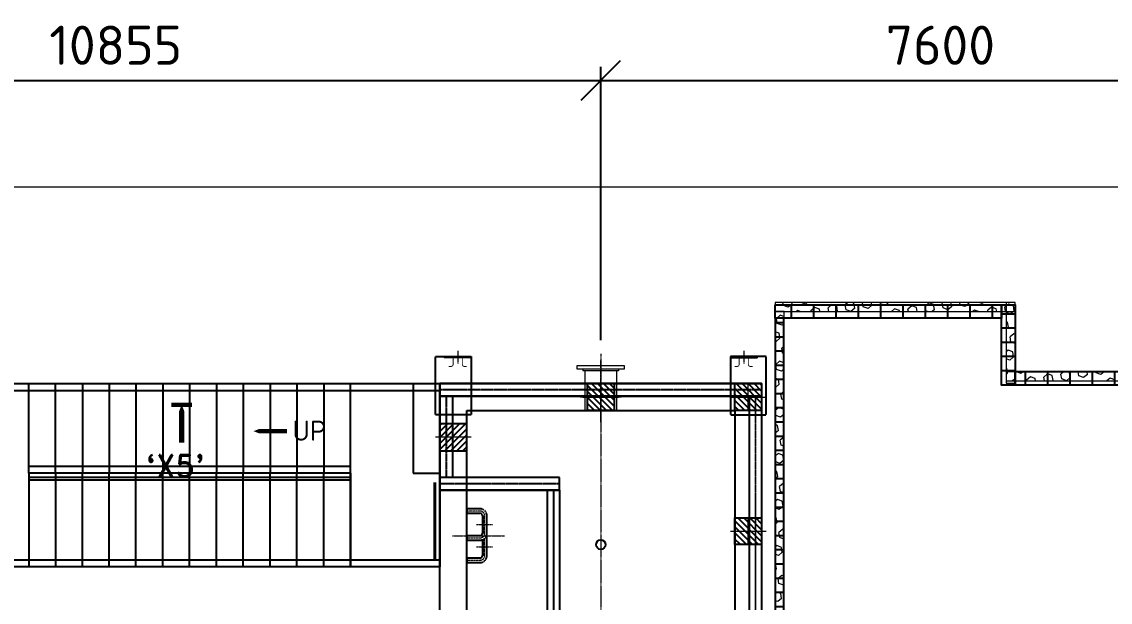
# Model space of a CAD drawing. Header units: inches. Extents: x 8618018 to 8935006, y 2431589 to 2567223.
# Drawn here: x 8653508 to 8665686, y 2507796 to 2514286 of the extents above; entities that cross this region are included whole.
import ezdxf
from ezdxf.enums import TextEntityAlignment as Align

# ---------------------------------------------------------------- set-up
doc = ezdxf.new("R2010")
doc.units = ezdxf.units.IN
doc.header["$MEASUREMENT"] = 0
for name, pattern in [('CENTER', [2, 1.25, -0.25, 0.25, -0.25]), ('HIDDEN', [0.375, 0.25, -0.125]), ('PHANTOM', [2.5, 1.25, -0.25, 0.25, -0.25, 0.25, -0.25])]:
    doc.linetypes.add(name, pattern=pattern)
doc.layers.get('Defpoints').update_dxf_attribs({"color": 252})
for name, color, linetype in [('a Text far', 252, 'Continuous'), ('CCT', 4, 'Continuous'), ('Civil', 252, 'Continuous'), ('Handrail', 252, 'FENCELINE1'), ('Insert Plate', 3, 'Continuous'), ('Railing', 252, 'Continuous'), ('RUNGS', 252, 'Continuous'), ('TEXT', 252, 'Continuous')]:
    doc.layers.add(name, color=color, linetype=linetype)
for name, color, linetype, lineweight in [('CL', 252, 'CENTER', 5), ('DIM', 252, 'Continuous', 13), ('ICT', 6, 'Continuous', 13), ('IP', 252, 'Continuous', 0), ('PCT', 2, 'Continuous', 15)]:
    doc.layers.add(name, color=color, linetype=linetype, lineweight=lineweight)
doc.styles.add('ISOCPEUR', font='isocpeur.ttf')
doc.styles.add('TIT', font='romand.shx')
doc.linetypes.add('FENCELINE1', pattern='A,6.35,-2.54,[133,ltypeshp.shx,S=2.54,R=0,X=-2.54,Y=0],-2.54,25.4', length=36.83)
doc.dimstyles.new('DIM', dxfattribs={"dimscale": 175, "dimtxt": 2.5, "dimasz": 2.5, "dimexe": 0.875, "dimexo": 0.875, "dimgap": 1, "dimtad": 1, "dimdec": 0, "dimzin": 9, "dimdsep": 46, "dimtxsty": 'ISOCPEUR', "dimblk": 'OBLIQUE', "dimcen": 0.09, "dimclrd": 256, "dimclre": 256, "dimclrt": 252, "dimadec": 0, "dimazin": 0, "dimtfac": 1, "dimtdec": 0, "dimtmove": 0, "dimatfit": 3, "dimfxl": 1, "dimtfill": 1, "dimtolj": 1, "dimtzin": 0, "dimarcsym": 0})
pattern_1 = [(270, (-36115761.62, 22346713.6), (250, -1e-13), [])]
pattern_2 = [(270, (-8717129.58, -2475215.07), (250, -3e-14), [])]
pattern_3 = [(360, (9155174.16, 2048582.92), (1e-13, 158.75), [])]
pattern_4 = [(360, (9152375.07, 2055152.52), (1e-13, 158.75), [])]

# ---------------------------------------------------------------- blocks, each defined once
blk = doc.blocks.new('A$C3372cd62')
at = {"layer": 'CL', "lineweight": 0, "ltscale": 0.5}
for p, q in [((110, 125), (290, 125)), ((111, -125), (289, -125))]:
    blk.add_line(p, q, dxfattribs=at)
at = {"layer": 'CL', "lineweight": 0, "ltscale": 0.2}
blk.add_line((-157, 0), (423, 0), dxfattribs=at)
at = {"layer": 'CL', "lineweight": 0, "ltscale": 0.5}
for points in [[(0, -25), (150, -25, 0.414214), (200, 25), (200, 225, 0.414214), (150, 275), (0, 275)], [(0, -275), (150, -275, 0.414214), (200, -225), (200, -31)]]:
    blk.add_lwpolyline(points, format="xyb", dxfattribs=at)
at = {"layer": 'RUNGS', "linetype": 'HIDDEN', "ltscale": 15}
blk.add_lwpolyline([(0, -50), (150, -50, 0.414214), (225, 25), (225, 25), (225, 225, 0.414214), (150, 300), (0, 300), (0, 250), (150, 250, -0.414214), (175, 225), (175, 25, -0.414214), (150, 0), (0, 0)], format="xyb", close=True, dxfattribs=at)
blk.add_lwpolyline([(175, -46), (175, -225, -0.414214), (150, -250), (0, -250), (0, -300), (150, -300, 0.414214), (225, -225), (225, -225), (225, -25, 0.085164), (221, 0)], format="xyb", dxfattribs=at)
blk = doc.blocks.new('ip-02')
at = {"layer": 'Insert Plate'}
h = blk.add_hatch(dxfattribs=at)
h.set_pattern_fill('ANSI31', color=252, scale=15, style=0)
h.set_pattern_definition([(45, (269194.2, 35357.727), (-33.6759605, 33.6759605), [])])
h.paths.add_polyline_path([(150, 150), (-150, 150), (-150, -150), (150, -150)])
at = {"layer": 'CL', "color": 252, "ltscale": 15}
for p, q in [((0, -150), (0, 150)), ((200, 0), (-200, 0))]:
    blk.add_line(p, q, dxfattribs=at)
at = {"layer": 'Insert Plate', "color": 252}
blk.add_lwpolyline([(-150, -150), (150, -150), (150, 150), (-150, 150)], close=True, dxfattribs=at)
blk = doc.blocks.new('14SOrf')
for p, q in [((-10.5, 1.38), (-10.5, 0.0625)), ((10.5, 1.38), (-10.5, 1.38)), ((-10.5, 0.0625), (10.5, 0.0625)), ((-8.125, 0.0625), (-8.125, 0)), ((-8.125, 0), (8.125, 0)), ((-7.875, 1.38), (-7.875, 2.25)), ((-7.875, 2.25), (7.875, 2.25)), ((7.875, 1.38), (7.875, 2.25)), ((8.125, 0.0625), (8.125, 0)), ((10.5, 0.0625), (10.5, 1.38))]:
    blk.add_line(p, q)
blk = doc.blocks.new('A$C78e36e68')
at = {"linetype": 'ByBlock', "ltscale": 2}
for p, q in [((1800, 8600), (-1800, 8600)), ((-1800, 8460), (-1800, 8600)), ((1800, 8600), (1800, 8460)), ((1800, 8460), (-1800, 8460)), ((-1800, 8460), (1800, 8460)), ((-1800, 8460), (-1800, 7550)), ((-1660, 8460), (-1660, 7550)), ((1660, 8460), (1660, 5400)), ((1800, 8460), (1800, 5400)), ((-460, 7550), (-1800, 7550)), ((-1800, 7410), (-1800, 7550)), ((1800, 7550), (1800, 7410)), ((-460, 7410), (-1800, 7410)), ((-1800, 7410), (-460, 7410)), ((-600, 7410), (-460, 7410)), ((-600, 7410), (-600, 3494)), ((-460, 7410), (-460, 3494)), ((1660, 5540), (460, 5540)), ((460, 5400), (460, 5540)), ((460, 5400), (460, 3494)), ((1660, 5400), (460, 5400)), ((600, 5400), (600, 3494)), ((1660, 5400), (1800, 5400)), ((-600, 2462), (-600, -5250)), ((-460, 2462), (-460, -5250)), ((460, 2462), (460, -5250)), ((600, 2462), (600, -5250)), ((-1490, -1172), (-1505, -1118)), ((-600, -5250), (600, -5250)), ((-600, -5250), (600, -5250))]:
    blk.add_line(p, q, dxfattribs=at)
at = {"linetype": 'HIDDEN', "lineweight": 9, "ltscale": 0.5}
for p, q in [((1800, 8534), (-1800, 8534)), ((1800, 8527), (-1800, 8527)), ((-1734, 8460), (-1734, 7550)), ((-1727, 8460), (-1727, 7550)), ((1726, 8460), (1726, 5400)), ((1733, 8460), (1733, 5400)), ((-460, 7483), (-1800, 7483)), ((-460, 7476), (-1800, 7476)), ((-534, 7410), (-534, 3484)), ((-526, 7410), (-526, 3503)), ((1660, 5473), (460, 5473)), ((1660, 5466), (460, 5466)), ((526, 5400), (526, 3484)), ((534, 5400), (534, 3503)), ((-534, 2462), (-534, -5250)), ((-526, 2462), (-526, -4185)), ((526, 2462), (526, -5250)), ((534, 2462), (534, -5250)), ((-1494, -1294), (-1494, 1294)), ((-534, 1294), (-1494, 1294)), ((1594, -1294), (1594, 1294)), ((-534, -1294), (-1494, -1294)), ((534, -1294), (1594, -1294)), ((-596, -5244), (596, -5244))]:
    blk.add_line(p, q, dxfattribs=at)
for p, q in [((-460, 7410), (-460, 7550)), ((-1500, -1300), (-1500, 1300)), ((-534, 1300), (-1500, 1300)), ((-1435, 1235), (-1500, 1300)), ((-1435, -1235), (-1435, 1235)), ((-534, 1235), (-1435, 1235)), ((534, 1300), (1600, 1300)), ((534, 1235), (1535, 1235)), ((1535, 1235), (1600, 1300)), ((1535, -1235), (1535, 1235)), ((1600, -1300), (1600, 1300)), ((-1500, -1300), (-1435, -1235)), ((-534, -1300), (-1500, -1300)), ((-534, -1235), (-1435, -1235)), ((534, -1235), (1535, -1235)), ((534, -1300), (1600, -1300)), ((-530, -5175), (530, -5175))]:
    blk.add_line(p, q)
at = {"linetype": 'HIDDEN', "lineweight": 9, "ltscale": 6}
blk.add_line((534, 1294), (1594, 1294), dxfattribs=at)
at = {"linetype": 'Continuous'}
for points in [[(-638, 3494), (-552, 3494), (-541, 3463), (-519, 3525), (-508, 3494), (-412, 3494)], [(422, 3494), (508, 3494), (519, 3463), (541, 3525), (552, 3494), (648, 3494)], [(-638, 2462), (-552, 2462), (-541, 2431), (-519, 2493), (-508, 2462), (-412, 2462)], [(422, 2462), (508, 2462), (519, 2431), (541, 2493), (552, 2462), (648, 2462)]]:
    blk.add_lwpolyline(points, dxfattribs=at)
blk = doc.blocks.new('A$C2c255a77')
at = {"layer": 'Civil', "linetype": 'HIDDEN', "ltscale": 1.5}
for points in [[(-1450, 8902), (-1450, 8252), (-1850, 8252), (-1850, 8902)], [(1450, 8902), (1450, 8252), (1850, 8252), (1850, 8902)]]:
    blk.add_lwpolyline(points, close=True, dxfattribs=at)
blk = doc.blocks.new('A$Ce1c5bc93')
at = {"layer": 'Insert Plate'}
h = blk.add_hatch(dxfattribs=at)
h.set_pattern_fill('ANSI31', color=256, scale=200, angle=360, style=0)
h.set_pattern_definition([(45, (-8886203.934, -2562065.623), (-17.67766953, 17.67766953), [])])
h.paths.add_polyline_path([(-150, 0), (150, 0), (150, -10), (-150, -10)])
at = {"layer": 'CL', "ltscale": 40}
blk.add_line((0, 64), (0, -80), dxfattribs=at)
at = {"layer": 'Insert Plate'}
blk.add_lwpolyline([(-150, 0), (-150, -10), (150, -10), (150, 0)], close=True, dxfattribs=at)
at = {"layer": 'Insert Plate', "const_width": 10}
for points in [[(-51, -10), (-51, -85, -0.414214), (-76, -110), (-101, -110)], [(51, -10), (51, -85, 0.414214), (76, -110), (101, -110)]]:
    blk.add_lwpolyline(points, format="xyb", dxfattribs=at)
blk = doc.blocks.new('_Oblique')
at = {"color": 0, "linetype": 'ByBlock', "lineweight": -2}
blk.add_line((-0.5, -0.5), (0.5, 0.5), dxfattribs=at)
blk = doc.blocks.new('*D247')
at = {"layer": 'Defpoints', "color": 0, "transparency": 16777216}
for p in [(31905, 42290), (21050, 39515), (31905, 39233)]:
    blk.add_point(p, dxfattribs=at)
at = {"layer": 'DIM', "lineweight": -2, "transparency": 16777216}
for p, q in [((21050, 39669), (21050, 42443)), ((31905, 39386), (31905, 42443)), ((21050, 42290), (31905, 42290))]:
    blk.add_line(p, q, dxfattribs=at)
at = {"layer": 'DIM', "lineweight": -2, "transparency": 16777216, "xscale": 437.5, "yscale": 437.5, "zscale": 437.5, "rotation": 180}
blk.add_blockref('_Oblique', (21050, 42290), dxfattribs=at)
at = {"layer": 'DIM', "lineweight": -2, "transparency": 16777216, "xscale": 437.5, "yscale": 437.5, "zscale": 437.5}
blk.add_blockref('_Oblique', (31905, 42290), dxfattribs=at)
at = {"layer": 'DIM', "color": 252, "transparency": 16777216, "insert": (26478, 42684), "char_height": 437.5, "attachment_point": 5, "style": 'ISOCPEUR', "bg_fill": 3, "box_fill_scale": 1.1, "bg_fill_color": 256, "bg_fill_true_color": 13158600, "bg_fill_transparency": 0}
blk.add_mtext('\\A1;10855', dxfattribs=at)
blk = doc.blocks.new('*D248')
at = {"layer": 'Defpoints', "color": 0, "transparency": 16777216}
for p in [(39505, 42290), (39505, 39350), (31905, 39233)]:
    blk.add_point(p, dxfattribs=at)
at = {"layer": 'DIM', "lineweight": -2, "transparency": 16777216}
for p, q in [((31905, 39386), (31905, 42443)), ((39505, 39503), (39505, 42443)), ((31905, 42290), (39505, 42290))]:
    blk.add_line(p, q, dxfattribs=at)
at = {"layer": 'DIM', "lineweight": -2, "transparency": 16777216, "xscale": 437.5, "yscale": 437.5, "zscale": 437.5, "rotation": 180}
blk.add_blockref('_Oblique', (31905, 42290), dxfattribs=at)
at = {"layer": 'DIM', "lineweight": -2, "transparency": 16777216, "xscale": 437.5, "yscale": 437.5, "zscale": 437.5}
blk.add_blockref('_Oblique', (39505, 42290), dxfattribs=at)
at = {"layer": 'DIM', "color": 252, "transparency": 16777216, "insert": (35705, 42684), "char_height": 437.5, "attachment_point": 5, "style": 'ISOCPEUR', "bg_fill": 3, "box_fill_scale": 1.1, "bg_fill_color": 256, "bg_fill_true_color": 13158600, "bg_fill_transparency": 0}
blk.add_mtext('\\A1;7600', dxfattribs=at)
blk = doc.blocks.new('GA CRM')
at = {"linetype": 'PHANTOM', "ltscale": 0.3, "const_width": 30}
blk.add_lwpolyline([(30048.5, 36925), (30048.5, 37795.1)], dxfattribs=at)
blk.add_circle((31905, 37100), 53.3)
at = {"layer": 'Civil', "ltscale": 0.4}
for p, q in [((25505, 37900), (25505, 38900)), ((25805, 37900), (25805, 38900)), ((26105, 38900), (26105, 37900)), ((26405, 38900), (26405, 37900)), ((26705, 38900), (26705, 37900)), ((27005, 38900), (27005, 37900)), ((27305, 38900), (27305, 37900)), ((27605, 38900), (27605, 37900)), ((27905, 38900), (27905, 37900)), ((28205, 38900), (28205, 37900)), ((28505, 38900), (28505, 37900)), ((28805, 38900), (28805, 37900)), ((29105, 36850), (29105, 38900)), ((29805, 38900), (29805, 37900)), ((29105, 37900), (25505, 37900)), ((25505, 37900), (25505, 36850)), ((25805, 37900), (25805, 36850)), ((26105, 36850), (26105, 37900)), ((26405, 36850), (26405, 37900)), ((26705, 36850), (26705, 37900)), ((27005, 36850), (27005, 37900)), ((27305, 36850), (27305, 37900)), ((27605, 36850), (27605, 37900)), ((27905, 36850), (27905, 37900)), ((28205, 36850), (28205, 37900)), ((28505, 36850), (28505, 37900)), ((28805, 36850), (28805, 37900)), ((29105, 37900), (29105, 36850)), ((29805, 37900), (30105, 37900)), ((29105, 37850), (25505, 37850))]:
    blk.add_line(p, q, dxfattribs=at)
at = {"layer": 'Civil'}
for p, q in [((30405, 35383.3), (30405, 38600)), ((30405, 38600), (33405, 38600)), ((33405, 38600), (33405, 35383.3))]:
    blk.add_line(p, q, dxfattribs=at)
at = {"layer": 'Civil', "ltscale": 0.4}
blk.add_lwpolyline([(30105, 38900), (30105, 36850), (24505, 36850), (24505, 38900), (30105, 38900)], dxfattribs=at)
at = {"layer": 'Civil'}
blk.add_lwpolyline([(30105, 35285), (30105, 38900), (33705, 38900), (33705, 35285)], dxfattribs=at)
at = {"layer": 'CL', "ltscale": 0.7}
blk.add_line((31905, 39232.8), (31905, 24669.6), dxfattribs=at)
at = {"layer": 'CL', "ltscale": 0.2}
blk.add_line((31905, 38469.5), (31905, 39158.5), dxfattribs=at)
at = {"layer": 'DIM'}
blk.add_line((19500, 41100.2), (77305, 41100.2), dxfattribs=at)
at = {"layer": 'DIM', "color": 252}
blk.add_lwpolyline([(28021.4, 38368.5, 0, 157.5, 0), (28216, 38368.5, 47.3, 47.3, 0), (28395.4, 38368.5, 47.3, 47.3, 0)], format="xyseb", dxfattribs=at)
at = {"layer": 'Handrail', "linetype": 'FENCELINE1', "ltscale": 0.02}
for points in [[(30105, 36925), (24580, 36925), (24580, 38825), (30105, 38825)], [(29106, 37975), (25505, 37975)], [(25505, 37825), (29105, 37825)]]:
    blk.add_lwpolyline(points, dxfattribs=at)
at = {"layer": 'IP'}
for p, q in [((31727.2, 39042.8), (31727.2, 38600)), ((32082.8, 39042.8), (32082.8, 38600)), ((31727.2, 38600), (32082.8, 38600))]:
    blk.add_line(p, q, dxfattribs=at)
blk.add_lwpolyline([(31676.2, 38747.5), (31676.2, 38755.5), (32133.8, 38755.5), (32133.8, 38747.5)], close=True, dxfattribs=at)
at = {"xscale": -1}
blk.add_blockref('A$Ce1c5bc93', (30305, 39201.9), dxfattribs=at)
for name, p in [('A$Ce1c5bc93', (33505, 39201.9)), ('A$C2c255a77', (31905, 30300))]:
    blk.add_blockref(name, p)
at = {"layer": 'DIM'}
blk.add_blockref('A$C3372cd62', (30405, 37200), dxfattribs=at)
at = {"layer": 'Insert Plate', "xscale": -1}
for p in [(31905, 38750), (33555, 38749.8), (33555, 37249.8)]:
    blk.add_blockref('ip-02', p, dxfattribs=at)
at = {"layer": 'Insert Plate'}
blk.add_blockref('ip-02', (30255, 38300), dxfattribs=at)
at = {"layer": 'IP', "xscale": 25.4, "yscale": 25.4, "zscale": 25.4, "rotation": 180}
blk.add_blockref('14SOrf', (31905, 39100), dxfattribs=at)
at = {"layer": 'Railing'}
blk.add_blockref('A$C78e36e68', (31905, 30300), dxfattribs=at)
at = {"layer": 'DIM', "color": 252, "style": 'ISOCPEUR'}
blk.add_text('UP', height=225, dxfattribs=at).set_placement((28645.9, 38374.2), align=Align.MIDDLE)
at = {"layer": 'DIM'}
dim = blk.add_linear_dim(base=(31905, 42289.8), p1=(21050.1, 39515.4), p2=(31905, 39232.8), dimstyle='DIM', dxfattribs=at)
dim.commit()
dim.dimension.update_dxf_attribs({"geometry": '*D247', "text_midpoint": (26477.5, 42683.6)})
dim = blk.add_linear_dim(base=(39505, 42289.8), p1=(31905, 39232.8), p2=(39505, 39350), dimstyle='DIM', dxfattribs=at)
dim.commit()
dim.dimension.update_dxf_attribs({"geometry": '*D248', "text_midpoint": (35705, 42683.6)})

msp = doc.modelspace()

# ---------------------------------------------------------------- block references
at = {"color": 252}
msp.add_blockref('GA CRM', (8628081, 2471340), dxfattribs=at)

# ---------------------------------------------------------------- next in the draw order: hatches: boundary and pattern name
at = {"layer": 'CCT'}
h = msp.add_hatch(dxfattribs=at)
h.set_pattern_fill('ANSI31', color=256, scale=2000, angle=225, style=0)
h.set_pattern_definition(pattern_2)
h.paths.add_polyline_path([(8664471.2, 2511121), (8661936, 2511121), (8661936, 2510971), (8664471.2, 2510971)])
h = msp.add_hatch(dxfattribs=at)
h.set_pattern_fill('ANSI31', color=256, scale=50, angle=675, style=0)
h.set_pattern_definition(pattern_3)
h.paths.add_polyline_path([(8664471.2, 2510224.1), (8664621.2, 2510224.1), (8664621.2, 2511121), (8664471.2, 2511121)])
h = msp.add_hatch(dxfattribs=at)
h.set_pattern_fill('ANSI31', color=256, scale=50, angle=675, style=0)
h.set_pattern_definition(pattern_4)
h.paths.add_polyline_path([(8662036, 2510971), (8661936, 2510971), (8661936, 2506871), (8662036, 2506871)])
h = msp.add_hatch(dxfattribs=at)
h.set_pattern_fill('ANSI31', color=256, scale=2000, angle=225, style=0)
h.set_pattern_definition(pattern_1)
h.paths.add_polyline_path([(8683761, 2510374.1), (8664621.2, 2510374.1), (8664621.2, 2510224.1), (8683761, 2510221.5)])
at = {"layer": 'ICT', "transparency": 33554661}
h = msp.add_hatch(dxfattribs=at)
h.set_pattern_fill('HEX', color=256, scale=450, angle=100, style=0)
h.set_pattern_definition([(100, (0.01, 25.42), (-95.9477098, -16.91817), [56.25, -112.5]), (220, (0.01, 25.42), (62.6254199, -74.6340692), [56.25, -112.5]), (160, (-9.75, 80.82), (-33.3222899, -91.5522392), [56.25, -112.5])])
h.paths.add_polyline_path([(8666971, 2510371.5), (8666261.2, 2510371.5), (8666261.2, 2510221.5), (8666971, 2510221.5)])
h.paths.add_polyline_path([(8666261.2, 2510371.5), (8666161.2, 2510371.5), (8666161.2, 2510271.5), (8666261.2, 2510221.5)])
h.paths.add_polyline_path([(8666161.2, 2510371.5), (8666061.2, 2510371.5), (8666061.2, 2510271.5), (8666161.2, 2510271.5)])
h.paths.add_polyline_path([(8666061.2, 2510371.5), (8664621.2, 2510371.5), (8664621.2, 2510271.5), (8666061.2, 2510271.5)])
h.paths.add_polyline_path([(8664621.2, 2511046.4), (8664521.2, 2511046.4), (8664521.2, 2510271.5), (8664621.2, 2510271.5)])
h.paths.add_polyline_path([(8664621.2, 2511146.4), (8661936, 2511146.4), (8661936, 2511046.4), (8664621.2, 2511046.4)])
h = msp.add_hatch(dxfattribs=at)
h.set_pattern_fill('HEX', color=256, scale=450, angle=100, style=0)
h.set_pattern_definition([(100, (-8717129.58, -2475215.07), (-95.94770984, -16.91817), [56.25, -112.5]), (220, (-8717129.58, -2475215.07), (62.6254199, -74.63406917), [56.25, -112.5]), (160, (-8717139.34, -2475159.67), (-33.32228993, -91.55223915), [56.25, -112.5])])
h.paths.add_polyline_path([(8662036, 2511046.4), (8661936, 2511046.4), (8661936, 2506896.4), (8662036, 2506896.4)])
h.paths.add_polyline_path([(8662036, 2506896.4), (8661936, 2506896.4), (8661936, 2506796.4), (8662036, 2506796.4)])
at = {"layer": 'PCT'}
h = msp.add_hatch(dxfattribs=at)
h.set_pattern_fill('ANSI31', color=256, scale=2000, angle=225, style=0)
h.set_pattern_definition(pattern_2)
h.paths.add_polyline_path([(8664471.2, 2511121), (8661936, 2511121), (8661936, 2510971), (8664471.2, 2510971)])
h = msp.add_hatch(dxfattribs=at)
h.set_pattern_fill('ANSI31', color=256, scale=50, angle=675, style=0)
h.set_pattern_definition(pattern_3)
h.paths.add_polyline_path([(8664471.2, 2510224.1), (8664621.2, 2510224.1), (8664621.2, 2511121), (8664471.2, 2511121)])
h = msp.add_hatch(dxfattribs=at)
h.set_pattern_fill('ANSI31', color=256, scale=50, angle=675, style=0)
h.set_pattern_definition(pattern_4)
h.paths.add_polyline_path([(8662036, 2510971), (8661936, 2510971), (8661936, 2506871), (8662036, 2506871)])
h = msp.add_hatch(dxfattribs=at)
h.set_pattern_fill('ANSI31', color=256, scale=2000, angle=225, style=0)
h.set_pattern_definition(pattern_1)
h.paths.add_polyline_path([(8683761, 2510374.1), (8664621.2, 2510374.1), (8664621.2, 2510224.1), (8683761, 2510221.5)])

# ---------------------------------------------------------------- next in the draw order: linework, layer by layer
at = {"layer": 'a Text far', "color": 3, "const_width": 46.7}
msp.add_lwpolyline([(8655181, 2510003.3), (8655414.3, 2510003.3)], dxfattribs=at)
at = {"layer": 'a Text far', "color": 3}
msp.add_lwpolyline([(8655297.6, 2510003.3, 0, 205.1, 0), (8655297.6, 2509749.9, 61.5, 61.5, 0), (8655297.6, 2509580.8, 61.5, 61.5, 0)], format="xyseb", dxfattribs=at)
at = {"layer": 'CCT'}
for points, elevation in [([(8661936, 2511121), (8664471.2, 2511121), (8664471.2, 2510971), (8661936, 2510971)], 62300.6), ([(8664471.2, 2511121), (8664621.2, 2511121), (8664621.2, 2510224.1), (8664471.2, 2510224.1)], 62400.6), ([(8662036, 2510971), (8661936, 2510971), (8661936, 2506871), (8662036, 2506871)], 62300.6)]:
    msp.add_lwpolyline(points, close=True, dxfattribs=dict(at, elevation=elevation))
msp.add_lwpolyline([(8683761, 2510221.5), (8664621.2, 2510224.1), (8664621.2, 2510374.1), (8683761, 2510374.1)], close=True, dxfattribs=at)
at = {"layer": 'ICT', "transparency": 33554661}
for points in [[(8661936, 2511046.4), (8664621.2, 2511046.4), (8664621.2, 2511146.4), (8661936, 2511146.4)], [(8664621.2, 2511146.4), (8664521.3, 2511146.4), (8664521.3, 2510246.1), (8664621.2, 2510246.1)], [(8661936, 2506796.4), (8662036.1, 2506796.4), (8662036.1, 2511046.4), (8661936, 2511046.4)], [(8664521.3, 2510271.5), (8666061.2, 2510271.5), (8666061.2, 2510371.5), (8664521.3, 2510371.5)]]:
    msp.add_lwpolyline(points, close=True, dxfattribs=at)
at = {"layer": 'PCT'}
for points, elevation in [([(8661936, 2511121), (8664471.2, 2511121), (8664471.2, 2510971), (8661936, 2510971)], 62300.6), ([(8664471.2, 2511121), (8664621.2, 2511121), (8664621.2, 2510224.1), (8664471.2, 2510224.1)], 62400.6), ([(8662036, 2510971), (8661936, 2510971), (8661936, 2506871), (8662036, 2506871)], 62300.6)]:
    msp.add_lwpolyline(points, close=True, dxfattribs=dict(at, elevation=elevation))
msp.add_lwpolyline([(8683761, 2510221.5), (8664621.2, 2510224.1), (8664621.2, 2510374.1), (8683761, 2510374.1)], close=True, dxfattribs=at)

# ---------------------------------------------------------------- next in the draw order: texts
at = {"layer": 'TEXT', "color": 3, "style": 'TIT'}
msp.add_text("`X5'", height=250, dxfattribs=at).set_placement((8654895, 2509195.2))

doc.saveas('drawing.dxf')
